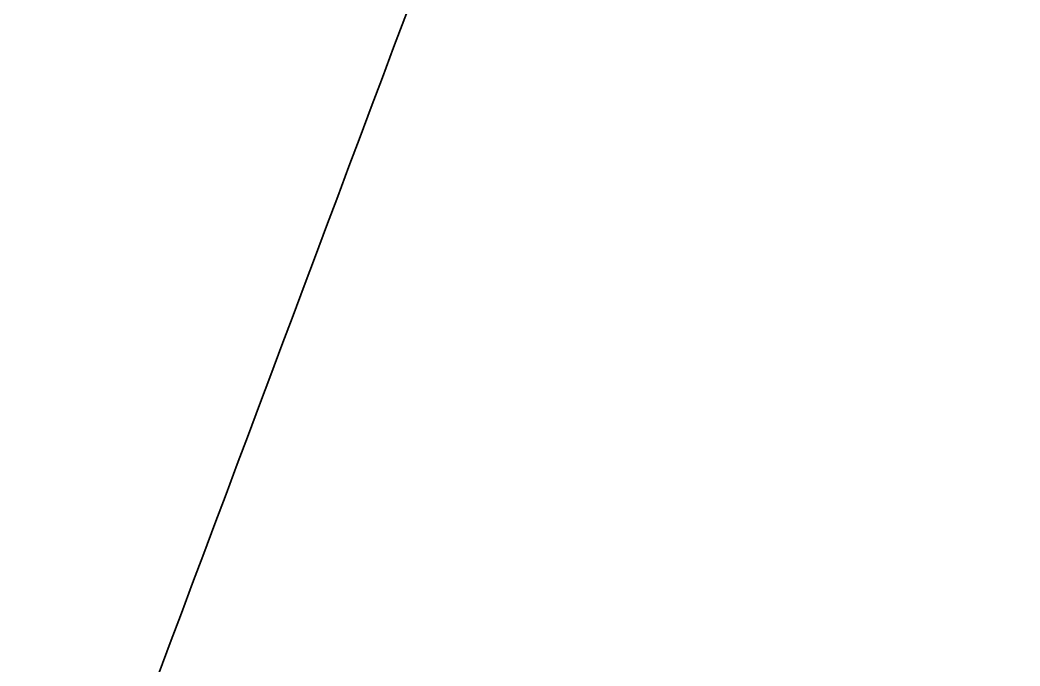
# Model space of a CAD drawing. Header units: millimetres. Extents: x 0 to 1845, y -1231 to 1016.
# Drawn here: x 579.8079 to 580.2143, y 315.876 to 316.1384 of the extents above; entities that cross this region are included whole.
import ezdxf

# ---------------------------------------------------------------- set-up
doc = ezdxf.new("R2010")
doc.units = ezdxf.units.MM
doc.layers.add('Blocks', color=7, linetype='Continuous')
doc.layers.add('Blocks$Inner', color=7, linetype='Continuous', lineweight=25, true_color=0x007f00)
doc.layers.add('Blocks$Outline', color=7, linetype='Continuous', lineweight=35, true_color=0xff3f3f)

# ---------------------------------------------------------------- blocks, each defined once
blk = doc.blocks.new('Falcon Lounge Chair Front')
at = {"layer": 'Blocks$Inner'}
for points, weights in [([(743.33637, 347.90485), (593.62199, 244.00563), (430.74776, 193.33204)], [0.995993075332, 0.949301655288, 0.917915581572]), ([(459.03203, 193.33204), (621.90626, 244.00563), (771.62064, 347.90485)], [0.917915581572, 0.949301655288, 0.995993075332])]:
    blk.add_rational_spline(points, weights, degree=2, dxfattribs=at)
at = {"layer": 'Blocks$Outline'}
for points, weights, knots in [([(442.37665, 164.03268), (442.37665, 188.1502), (459.03203, 193.33204), (621.90626, 244.00563), (771.62064, 347.90485), (785.68853, 357.66772), (787.29554, 379.7122), (788.53346, 396.69359), (789.77139, 413.67498)], [1, 0.779377256834, 1, 1.03419276712, 1.08505955812, 0.949125505325, 1.08505955812, 1.08505955812, 1.08505955812], [0, 0, 0, 40.627502, 40.627502, 510.061954, 510.061954, 550.536704, 550.536704, 550.648721, 550.648721, 550.648721]), ([(580.08684, 316.46586), (570.72566, 291.51294), (560.96994, 266.86414), (556.6112, 255.85133), (547.99649, 252.55695), (487.95949, 229.59803), (427.92249, 206.63912), (409.11172, 199.44564), (407.16309, 172.02591)], [0.911641752174, 0.9089742993, 0.906429337483, 0.835506721896, 0.906429337483, 0.906429337483, 0.906429337483, 0.734887602827, 0.878609928706], [685.284238, 685.284238, 685.284238, 739.451378, 739.451378, 763.34406, 763.34406, 763.92119, 763.92119, 811.951166, 811.951166, 811.951166])]:
    blk.add_rational_spline(points, weights, degree=2, knots=knots, dxfattribs=at)
blk.add_open_spline([(240.49751, 316.14524), (268.22555, 314.99932), (295.96632, 314.13989), (323.71353, 313.56693), (351.46056, 312.99398), (379.21395, 312.7075), (406.96737, 312.7075), (434.72079, 312.7075), (462.47417, 312.99398), (490.22121, 313.56693), (517.96841, 314.13989), (545.70918, 314.99932), (573.43722, 316.14524), (574.76521, 316.20012), (576.09322, 316.26047), (577.42027, 316.32626), (578.30935, 316.37034), (579.1986, 316.41689), (580.08684, 316.46586)], degree=3, knots=[-461.963988, -461.963988, -461.963988, -461.963988, -378.701673, -378.701673, -378.701673, -295.43985, -295.43985, -295.43985, -212.178028, -212.178028, -212.178028, -128.915713, -128.915713, -128.915713, -124.927796, -124.927796, -124.927796, -122.255037, -122.255037, -122.255037, -122.255037], dxfattribs=at)

msp = doc.modelspace()

# ---------------------------------------------------------------- block references
at = {"layer": 'Blocks'}
msp.add_blockref('Falcon Lounge Chair Front', (0, 0), dxfattribs=at)

doc.saveas('drawing.dxf')
